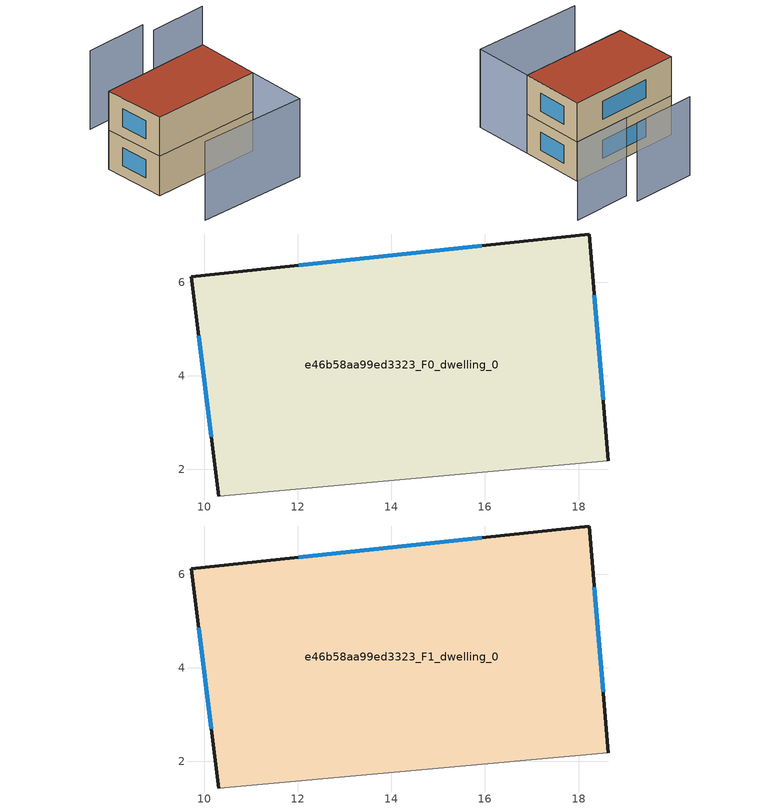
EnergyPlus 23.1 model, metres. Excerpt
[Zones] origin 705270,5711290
e46b58aa99ed3323_F0_dwelling_0
 floor ground (EU_floor_Construction): 18.23,7.03 18.64,2.18 10.31,1.43 9.72,6.12 z0
 wall outside (EU_wall_Construction): 18.64,2.18 18.23,7.03 9.72,6.12 10.31,1.43 z0:3
 wall adiabatic (EU_wall_Construction): 10.31,1.43 18.64,2.18 z0:3
 window (EU_Window_Construction): 9.88,4.85 10.15,2.7 / 15.94,6.78 12.02,6.36 / 18.53,3.49 18.34,5.72 z0.81:2.19
e46b58aa99ed3323_F1_dwelling_0
 floor to e46b58aa99ed3323_F0_dwelling_0 (EU_floor_Construction): 18.23,7.03 18.64,2.18 10.31,1.43 9.72,6.12 z3
 wall outside (EU_wall_Construction): 18.64,2.18 18.23,7.03 9.72,6.12 10.31,1.43 z3:6
 wall adiabatic (EU_wall_Construction): 10.31,1.43 18.64,2.18 z3:6
 window (EU_Window_Construction): 9.88,4.85 10.15,2.7 / 15.94,6.78 12.02,6.36 / 18.53,3.49 18.34,5.72 z3.81:5.19
 roof outside (EU_roof_Construction): 18.64,2.18 18.23,7.03 9.72,6.12 10.31,1.43 z6
shading: 10.79,-2.87 19.06,-2.32 / 10.31,1.43 18.64,2.18 / 18.64,2.18 19.04,-2.32 / 16.65,11.43 11.88,10.93 / 21.22,10.93 16.8,10.44 z0:6
[Building]
EU S2 Campaign: North Axis=0; Terrain=City; Solar Distribution=FullExterior
[Site:Location]
London: Latitude=51.5; Longitude=-0.5; Time Zone=0; Elevation=25
[SizingPeriod:WeatherFileDays]
AnnualSizingPeriod: Begin Month=1; Begin Day of Month=1; End Month=12; End Day of Month=31; Day of Week for Start Day=Monday; Use Weather File Daylight Saving Period=No; Use Weather File Rain and Snow Indicators=No
[MATERIAL]
EU_InternalMass_Material: Roughness=MediumRough; Thickness=0.1; Conductivity=1; Density=1800; Specific Heat=900; Thermal Absorptance=0.9; Solar Absorptance=0.7; Visible Absorptance=0.7
[MATERIAL:NOMASS] Roughness=MediumRough; Thermal Absorptance=0.9; Solar Absorptance=0.7; Visible Absorptance=0.7
Name | Thermal Resistance
EU_wall_NoMass | 0.555556
EU_roof_NoMass | 0.510204
EU_floor_NoMass | 1.68919
[WINDOWMATERIAL:SIMPLEGLAZINGSYSTEM]
EU_Window_SimpleGlazing: UFactor=3.96; Solar Heat Gain Coefficient=0.85; Visible Transmittance=0.85
[CONSTRUCTION]
EU_wall_Construction: EU_wall_NoMass
EU_roof_Construction: EU_roof_NoMass
EU_floor_Construction: EU_floor_NoMass
EU_Window_Construction: EU_Window_SimpleGlazing
EU_InternalMass_Construction: EU_InternalMass_Material
[ZONE] Type=1; Multiplier=1; Ceiling Height=autocalculate; Volume=121.63; Floor Area=autocalculate; Part of Total Floor Area=Yes
e46b58aa99ed3323_F0_dwelling_0; e46b58aa99ed3323_F1_dwelling_0
[INTERNALMASS] Construction=EU_InternalMass_Construction; Surface Area=40.5433
Name | Zone or ZoneList
e46b58aa99ed3323_F0_dwelling_0_EU_InternalMass | e46b58aa99ed3323_F0_dwelling_0
e46b58aa99ed3323_F1_dwelling_0_EU_InternalMass | e46b58aa99ed3323_F1_dwelling_0
[OTHEREQUIPMENT] Fuel Type=Electricity; Design Level Calculation Method=Watts/Area; Power per Zone Floor Area=1; Fraction Latent=0; Fraction Radiant=0; Fraction Lost=0; Carbon Dioxide Generation Rate=0; EndUse Subcategory=EU_Step8_InternalGains
Name | Zone or ZoneList or Space or SpaceList | Schedule
EU_Step8_InternalGain_e46b58aa99ed3323_F0_dwelling_0_f000 | e46b58aa99ed3323_F0_dwelling_0 | EU_Step8_GainSchedule_e46b58aa99ed3323_F0_dwelling_0_f000
EU_Step8_InternalGain_e46b58aa99ed3323_F1_dwelling_0_f000 | e46b58aa99ed3323_F1_dwelling_0 | EU_Step8_GainSchedule_e46b58aa99ed3323_F1_dwelling_0_f000
[ZONEVENTILATION:DESIGNFLOWRATE] Schedule=EU_AlwaysOn; Design Flow Rate Calculation Method=AirChanges/Hour; Air Changes per Hour=0.48; Ventilation Type=Natural; Fan Pressure Rise=0; Fan Total Efficiency=1; Constant Term Coefficient=1; Temperature Term Coefficient=0; Velocity Term Coefficient=0; Velocity Squared Term Coefficient=0; Minimum Indoor Temperature=-100; Maximum Indoor Temperature=100; Delta Temperature=-100; Minimum Outdoor Temperature=-100; Maximum Outdoor Temperature=100; Maximum Wind Speed=40
Name | Zone or ZoneList or Space or SpaceList
EU_ConstantAir_e46b58aa99ed3323_F0_dwelling_0 | e46b58aa99ed3323_F0_dwelling_0
EU_ConstantAir_e46b58aa99ed3323_F1_dwelling_0 | e46b58aa99ed3323_F1_dwelling_0
[HVACTEMPLATE:THERMOSTAT] Constant Heating Setpoint=20; Constant Cooling Setpoint=50
EU_HeatOnly_e46b58aa99ed3323_F0_dwelling_0; EU_HeatOnly_e46b58aa99ed3323_F1_dwelling_0
[HVACTEMPLATE:ZONE:IDEALLOADSAIRSYSTEM] System Availability Schedule=EU_AlwaysOn; Maximum Heating Supply Air Temperature=50; Minimum Cooling Supply Air Temperature=13; Maximum Heating Supply Air Humidity Ratio=0.0156; Minimum Cooling Supply Air Humidity Ratio=0.0077; Heating Limit=NoLimit; Cooling Limit=NoLimit; Heating Availability Schedule=EU_AlwaysOn; Cooling Availability Schedule=EU_CoolingOff; Dehumidification Control Type=ConstantSensibleHeatRatio; Cooling Sensible Heat Ratio=0.7; Dehumidification Setpoint=60; Humidification Control Type=None; Humidification Setpoint=30; Outdoor Air Method=None; Outdoor Air Flow Rate per Person=0.00944; Outdoor Air Flow Rate per Zone Floor Area=0; Outdoor Air Flow Rate per Zone=0; Demand Controlled Ventilation Type=None; Outdoor Air Economizer Type=NoEconomizer; Heat Recovery Type=None; Sensible Heat Recovery Effectiveness=0.7; Latent Heat Recovery Effectiveness=0.65
Name | Template Thermostat
e46b58aa99ed3323_F0_dwelling_0 | EU_HeatOnly_e46b58aa99ed3323_F0_dwelling_0
e46b58aa99ed3323_F1_dwelling_0 | EU_HeatOnly_e46b58aa99ed3323_F1_dwelling_0
[SIZING:ZONE] Zone Cooling Design Supply Air Temperature Input Method=SupplyAirTemperature; Zone Cooling Design Supply Air Temperature=13; Zone Heating Design Supply Air Temperature Input Method=SupplyAirTemperature; Zone Heating Design Supply Air Temperature=50; Zone Cooling Design Supply Air Humidity Ratio=0.008; Zone Heating Design Supply Air Humidity Ratio=0.008; Cooling Design Air Flow Method=DesignDay; Cooling Design Air Flow Rate=0; Cooling Minimum Air Flow per Zone Floor Area=0.000762; Cooling Minimum Air Flow=0; Cooling Minimum Air Flow Fraction=0.2; Heating Design Air Flow Method=DesignDay; Heating Design Air Flow Rate=0; Heating Maximum Air Flow per Zone Floor Area=0.002032; Heating Maximum Air Flow=0.141576; Heating Maximum Air Flow Fraction=0.3; Account for Dedicated Outdoor Air System=No; Dedicated Outdoor Air System Control Strategy=NeutralSupplyAir; Dedicated Outdoor Air Low Setpoint Temperature for Design=autosize; Dedicated Outdoor Air High Setpoint Temperature for Design=autosize; Zone Load Sizing Method=Sensible Load Only No Latent Load; Zone Latent Cooling Design Supply Air Humidity Ratio Input Method=HumidityRatioDifference; Zone Cooling Design Supply Air Humidity Ratio Difference=0.005; Zone Latent Heating Design Supply Air Humidity Ratio Input Method=HumidityRatioDifference; Zone Humidification Design Supply Air Humidity Ratio Difference=0.005
e46b58aa99ed3323_F0_dwelling_0; e46b58aa99ed3323_F1_dwelling_0
[SCHEDULE:CONSTANT]
Name | Hourly Value
EU_AlwaysOn | 1
EU_CoolingOff | 0
[SCHEDULE:FILE] Column Number=1; Rows to Skip at Top=0; Number of Hours of Data=8760; Column Separator=Comma; Interpolate to Timestep=No; Minutes per Item=60; Adjust Schedule for Daylight Savings=Yes
Name | File
EU_Step8_GainSchedule_e46b58aa99ed3323_F0_dwelling_0_f000 | ../../schedules/e46b58aa99ed3323/e46b58aa99ed3323_F0_dwelling_0_f000_gain.csv
EU_Step8_GainSchedule_e46b58aa99ed3323_F1_dwelling_0_f000 | ../../schedules/e46b58aa99ed3323/e46b58aa99ed3323_F1_dwelling_0_f000_gain.csv
